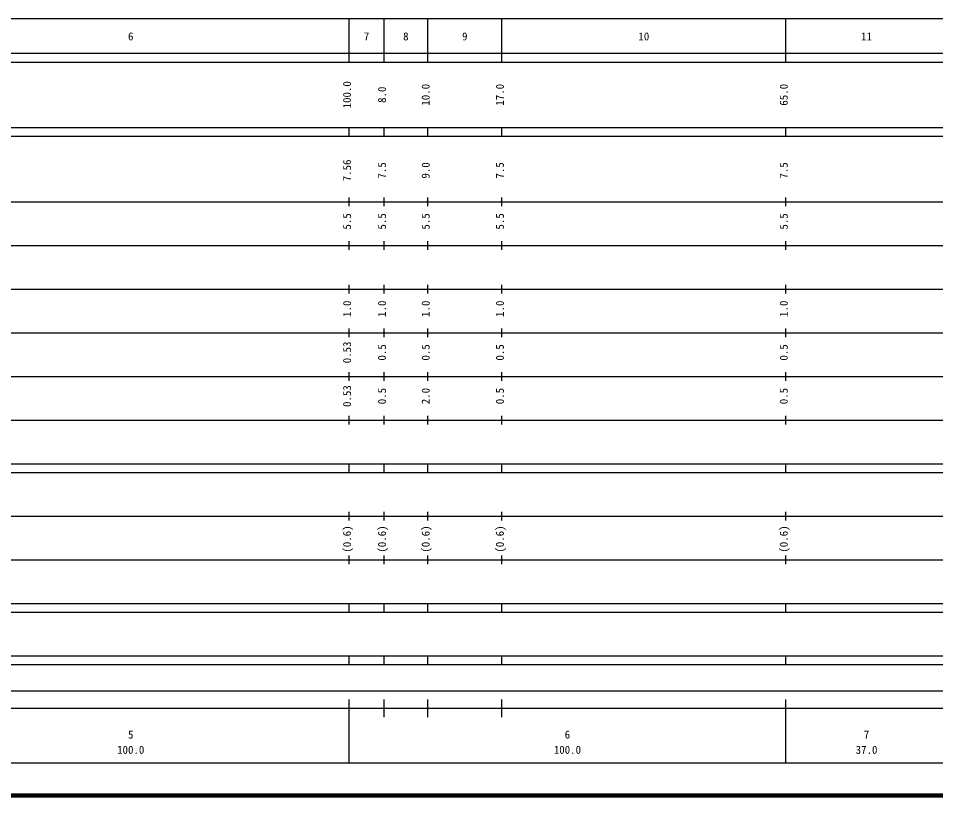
# Model space of a CAD drawing. Units: millimetres on the paper, enlarged 1000 times. Extents: x 40000 to 680000, y 20000 to 380000.
# Drawn here: x 292264 to 502327, y 20000 to 198000 of the extents above; entities that cross this region are included whole.
import ezdxf
from ezdxf.enums import TextEntityAlignment as Align

# ---------------------------------------------------------------- set-up
doc = ezdxf.new("R2010")
doc.units = ezdxf.units.MM
doc.header["$LTSCALE"] = 1000
doc.layers.add('M-TTL', color=7, linetype='Continuous', lineweight=140)
doc.layers.add('M-TTL-BAND', color=7, linetype='Continuous', lineweight=25)
doc.styles.add('ＭＳ ゴシック', font='')
doc.styles.get('ＭＳ ゴシック').set_extended_font_data('MS Gothic')

msp = doc.modelspace()

# ---------------------------------------------------------------- linework, layer by layer
at = {"layer": 'M-TTL', "color": 2}
msp.add_line((40000, 20000), (680000, 20000), dxfattribs=at)
at = {"layer": 'M-TTL-BAND'}
for p, q in [((68000, 198000), (579000, 198000)), ((368000, 188000), (368000, 198000)), ((376000, 188000), (376000, 198000)), ((386000, 188000), (386000, 198000)), ((403000, 188000), (403000, 198000)), ((468000, 188000), (468000, 198000)), ((40000, 190000), (579000, 190000)), ((40000, 188000), (579000, 188000)), ((40000, 173000), (579000, 173000)), ((368000, 171000), (368000, 173000)), ((376000, 171000), (376000, 173000)), ((386000, 171000), (386000, 173000)), ((403000, 171000), (403000, 173000)), ((468000, 171000), (468000, 173000)), ((40000, 171000), (579000, 171000)), ((40000, 156000), (579000, 156000)), ((368000, 155000), (368000, 157000)), ((376000, 155000), (376000, 157000)), ((386000, 155000), (386000, 157000)), ((403000, 155000), (403000, 157000)), ((468000, 155000), (468000, 157000)), ((46000, 146000), (579000, 146000)), ((368000, 145000), (368000, 147000)), ((376000, 145000), (376000, 147000)), ((386000, 145000), (386000, 147000)), ((403000, 145000), (403000, 147000)), ((468000, 145000), (468000, 147000)), ((368000, 135000), (368000, 137000)), ((376000, 135000), (376000, 137000)), ((386000, 135000), (386000, 137000)), ((403000, 135000), (403000, 137000)), ((468000, 135000), (468000, 137000)), ((52000, 136000), (579000, 136000)), ((368000, 125000), (368000, 127000)), ((376000, 125000), (376000, 127000)), ((386000, 125000), (386000, 127000)), ((403000, 125000), (403000, 127000)), ((468000, 125000), (468000, 127000)), ((46000, 126000), (579000, 126000)), ((52000, 116000), (579000, 116000)), ((368000, 115000), (368000, 117000)), ((376000, 115000), (376000, 117000)), ((386000, 115000), (386000, 117000)), ((403000, 115000), (403000, 117000)), ((468000, 115000), (468000, 117000)), ((46000, 106000), (579000, 106000)), ((368000, 105000), (368000, 107000)), ((376000, 105000), (376000, 107000)), ((386000, 105000), (386000, 107000)), ((403000, 105000), (403000, 107000)), ((468000, 105000), (468000, 107000)), ((40000, 96000), (579000, 96000)), ((368000, 94000), (368000, 96000)), ((376000, 94000), (376000, 96000)), ((386000, 94000), (386000, 96000)), ((403000, 94000), (403000, 96000)), ((468000, 94000), (468000, 96000)), ((40000, 94000), (579000, 94000)), ((368000, 83000), (368000, 85000)), ((376000, 83000), (376000, 85000)), ((386000, 83000), (386000, 85000)), ((403000, 83000), (403000, 85000)), ((468000, 83000), (468000, 85000)), ((49000, 84000), (579000, 84000)), ((40000, 74000), (579000, 74000)), ((368000, 73000), (368000, 75000)), ((376000, 73000), (376000, 75000)), ((386000, 73000), (386000, 75000)), ((403000, 73000), (403000, 75000)), ((468000, 73000), (468000, 75000)), ((40000, 64000), (579000, 64000)), ((368000, 62000), (368000, 64000)), ((376000, 62000), (376000, 64000)), ((386000, 62000), (386000, 64000)), ((403000, 62000), (403000, 64000)), ((468000, 62000), (468000, 64000)), ((40000, 62000), (579000, 62000)), ((40000, 52000), (579000, 52000)), ((368000, 50000), (368000, 52000)), ((376000, 50000), (376000, 52000)), ((386000, 50000), (386000, 52000)), ((403000, 50000), (403000, 52000)), ((468000, 50000), (468000, 52000)), ((40000, 50000), (579000, 50000)), ((71000, 44000), (565000, 44000)), ((40000, 40000), (579000, 40000)), ((368000, 27500), (368000, 42000)), ((376000, 38000), (376000, 42000)), ((386000, 38000), (386000, 42000)), ((403000, 38000), (403000, 42000)), ((468000, 27500), (468000, 42000)), ((68000, 27500), (579000, 27500))]:
    msp.add_line(p, q, dxfattribs=at)

# ---------------------------------------------------------------- texts
at = {"layer": 'M-TTL-BAND', "style": 'ＭＳ ゴシック'}
for s, p in [('6', (318000, 192405)), ('7', (372000, 192405)), ('8', (381000, 192405)), ('9', (394500, 192405)), ('10', (435500, 192405)), ('11', (486500, 192405)), ('5', (318000, 32523)), ('6', (418000, 32523)), ('7', (486500, 32523)), ('100.0', (318000, 29033)), ('100.0', (418000, 29033)), ('37.0', (486500, 29033))]:
    msp.add_text(s, height=1833, dxfattribs=at).set_placement(p, align=Align.BOTTOM_CENTER)
for s, p in [('100.0', (369000, 180500)), ('10.0', (387000, 180500)), ('17.0', (404000, 180500)), ('65.0', (469000, 180500)), ('8.0', (377000, 180500)), ('7.56', (369000, 163174)), ('7.5', (377000, 163174)), ('9.0', (387000, 163174)), ('7.5', (404000, 163174)), ('7.5', (469000, 163174)), ('5.5', (369000, 151500)), ('5.5', (377000, 151500)), ('5.5', (387000, 151500)), ('5.5', (404000, 151500)), ('5.5', (469000, 151500)), ('1.0', (369000, 131500)), ('1.0', (377000, 131500)), ('1.0', (387000, 131500)), ('1.0', (404000, 131500)), ('1.0', (469000, 131500)), ('0.53', (369000, 121500)), ('0.5', (377000, 121500)), ('0.5', (387000, 121500)), ('0.5', (404000, 121500)), ('0.5', (469000, 121500)), ('0.53', (369000, 111500)), ('0.5', (377000, 111500)), ('2.0', (387000, 111500)), ('0.5', (404000, 111500)), ('0.5', (469000, 111500)), ('(0.6)', (369000, 78764)), ('(0.6)', (377000, 78764)), ('(0.6)', (387000, 78764)), ('(0.6)', (404000, 78764)), ('(0.6)', (469000, 78764))]:
    msp.add_text(s, height=1833, rotation=90, dxfattribs=at).set_placement(p, align=Align.BOTTOM_CENTER)

doc.saveas('drawing.dxf')
